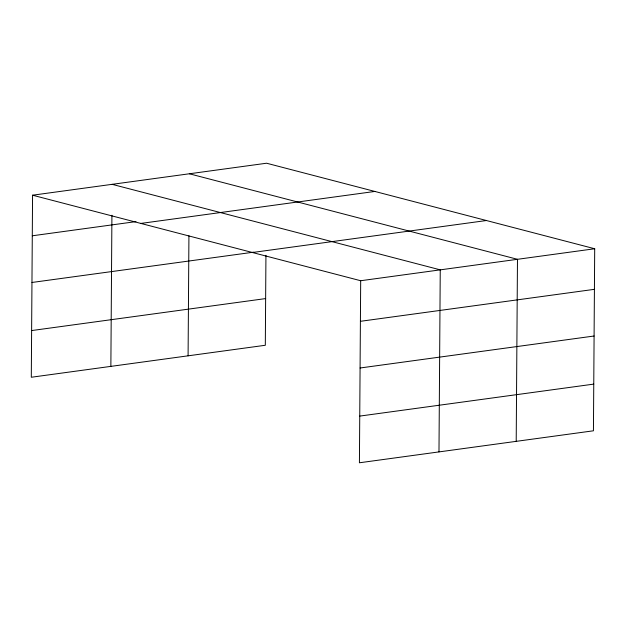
<?xml version="1.0" encoding="UTF-8"?>
<svg xmlns="http://www.w3.org/2000/svg" width="626" height="626" viewBox="0 0 626 626"><rect width="100%" height="100%" fill="white"/><g stroke="black" fill="none" stroke-linecap="round" stroke-linejoin="round"><path stroke-width="0.94" d="M32.568 195.202L360.686 280.73L359.418 462.778L593.432 430.798L594.7 248.749L266.582 163.222L32.568 195.202L31.3 377.251L265.314 345.27L265.94 255.298M110.865 366.374L111.921 215.25M188.09 355.826L188.927 235.759M438.982 451.902L440.25 269.853L112.132 184.334M516.207 441.346L517.475 259.305L189.357 173.778M32.286 235.791L135.983 221.612M140.85 223.427L374.864 191.446M31.965 282.467L253.42 252.208M252.411 252.505L486.418 220.524M360.686 280.73L594.7 248.749M31.629 330.567L265.635 298.586M360.404 321.31L594.418 289.329M360.083 367.994L594.09 336.013M359.747 416.094L593.753 384.114"/></g></svg>
